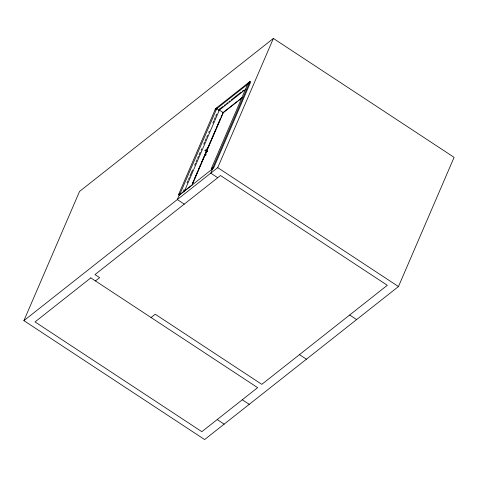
<?xml version="1.0" encoding="UTF-8"?>
<svg xmlns="http://www.w3.org/2000/svg" width="478" height="478" viewBox="0 0 478 478"><rect width="100%" height="100%" fill="white"/><g stroke="black" fill="none" stroke-linecap="round" stroke-linejoin="round"><path stroke-width="0.72" d="M204.978 150.606L206.807 151.843M206.281 152.697L206.759 153.014M23.9 320.648L79.545 191.439L273.38 38.443L454.1 157.352L398.455 286.561L204.62 439.557L23.9 320.648L217.735 167.653L273.38 38.443M192.019 185.046L179.22 195.09L178.539 194.642L215.56 108.673L250 81.487L250.699 81.947L213.678 167.909L212.107 169.152M179.358 194.773L177.29 199.571L184.245 204.142M217.305 107.299L180.284 193.261L178.539 194.642M183.211 191.726L184.09 189.682M187.018 182.877L187.896 180.839M188.481 179.477L189.366 177.434M189.951 176.071L192.586 169.947M194.642 165.185L195.52 163.141M196.105 161.779L196.984 159.742M197.569 158.379L198.448 156.336M199.033 154.974L200.21 152.255M201.089 150.212L201.674 148.849M203.724 144.087L204.602 142.044M205.187 140.687L206.072 138.644M206.657 137.282L207.536 135.238M208.707 132.52L209.292 131.157M212.812 122.989L213.69 120.952M214.275 119.59L215.154 117.546M215.739 116.184L216.618 114.146M184.12 191.905L219.874 108.882M204.984 150.606L207.93 147.875M192.287 183.916L193.172 181.861M193.757 180.493L197.892 170.897M198.484 169.529L199.368 167.473M199.953 166.105L200.844 164.05M201.429 162.675L206.149 151.717M207.625 148.288L209.4 144.177M209.985 142.808L210.876 140.753M211.461 139.385L215.596 129.795M216.181 128.421L217.072 126.365M217.657 124.997L220.316 118.831M221.2 116.775L221.792 115.407M192.795 182.966L193.674 180.917M194.265 179.555L207.195 149.524M207.781 148.156L220.424 118.807M221.009 117.445L222.772 113.352M192.168 184.95L223.471 112.27M205.54 155.236L206.024 154.4L205.755 155.099M212.429 169.612L211.234 168.83L248.261 82.867M212.178 169.093L212.77 167.724M211.234 168.83L212.979 167.455L250 81.487L247.658 84.265M212.824 168.358L210.762 173.156L217.711 177.726M214.957 110.071L249.402 82.885M218.966 109.599L223.065 106.367M224.236 105.441L225.407 104.515M226.578 103.589L227.743 102.668M228.914 101.742L230.085 100.816M231.256 99.896L241.211 92.039M242.382 91.113L243.553 90.187M218.446 110.8L245.967 89.075M236.909 101.659L222.969 112.665L223.298 112.671L219.36 110.077M238.02 100.864L242.137 97.536M222.796 113.065L241.993 97.918M179.148 195.263L212.65 168.764M95.445 280.939L99.633 277.64L94.997 274.587L220.501 175.528L387.317 285.288L261.819 384.354L155.236 314.225L151.054 317.529M215.56 108.673L216.701 108.697L219.085 110.263M217.735 167.653L398.455 286.561M212.979 167.455L213.678 167.909M349.669 315.008L356.618 319.579M299.467 354.634L306.416 359.205M242.292 399.763L249.247 404.334M217.191 419.57L224.146 424.147M207.117 151.227L206.86 151.831L207.506 150.923L207.117 151.227M90.814 277.891L35.031 321.921L201.853 431.682L257.636 387.652L90.814 277.891"/></g></svg>
